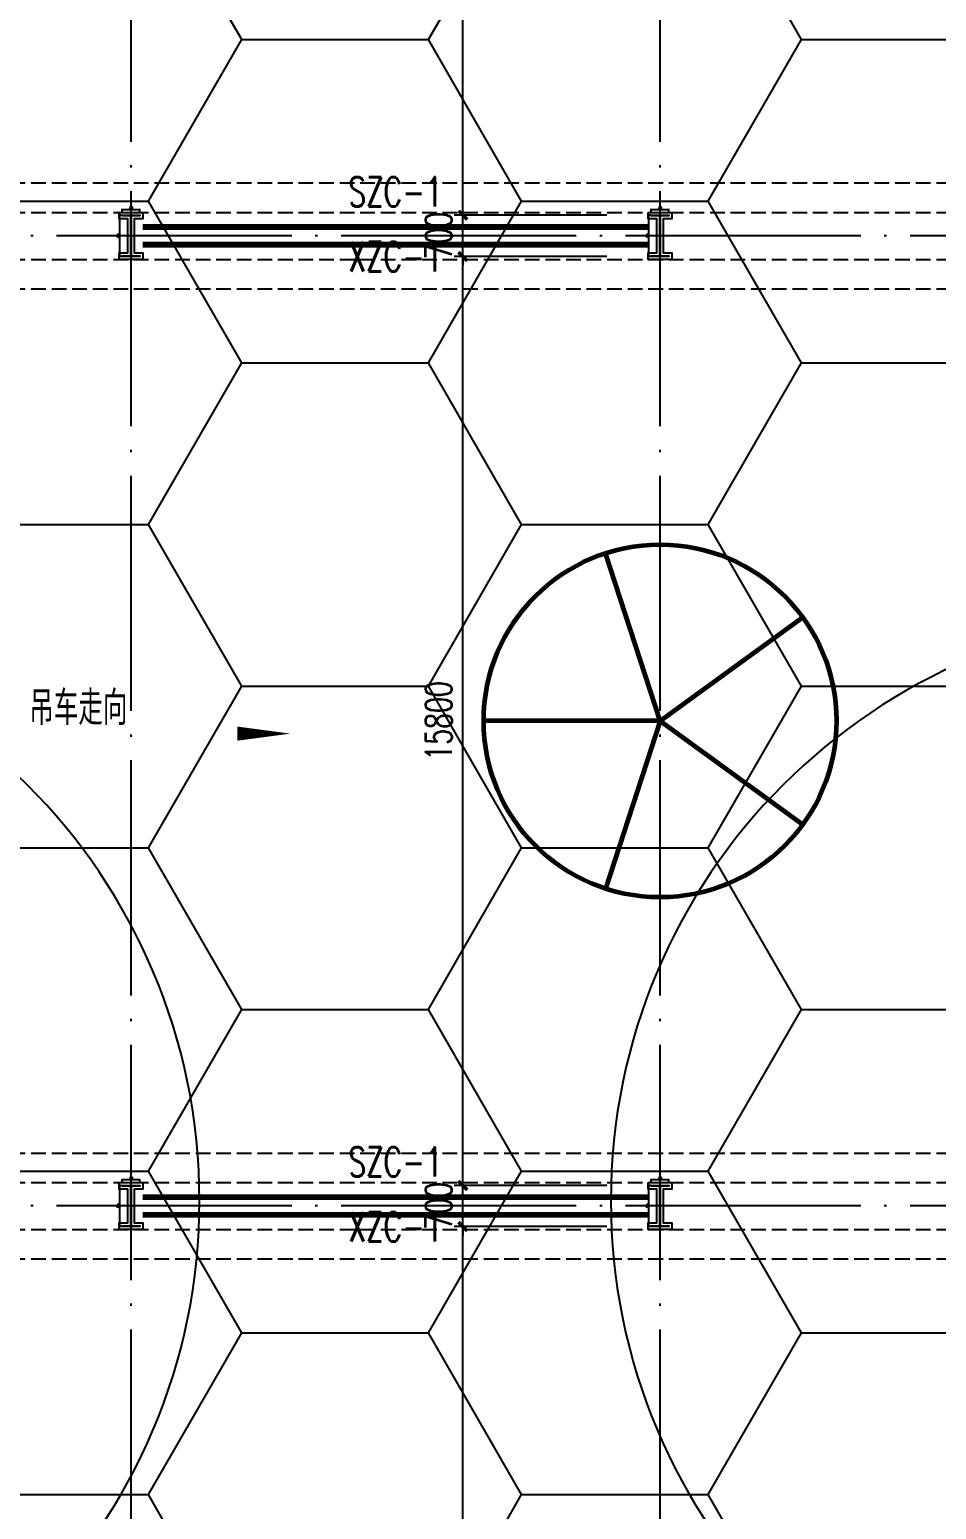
# Model space of a CAD drawing. Extents: x -821772 to -21949, y 506164 to 1049594.
# Drawn here: x -184580 to -169153, y 684409 to 709578 of the extents above; entities that cross this region are included whole.
import ezdxf
from ezdxf.enums import TextEntityAlignment as Align
from ezdxf.xclip import XClip

# ---------------------------------------------------------------- set-up
doc = ezdxf.new("R2010")
doc.units = 0
doc.header["$LTSCALE"] = 1000
doc.header["$MEASUREMENT"] = 0
doc.header["$XCLIPFRAME"] = 2
for name, pattern in [('10平面20250807_t3$0$CENTER', [2, 1.25, -0.25, 0.25, -0.25]), ('10平面20250807_t3$0$DASH', [0.35, 0.25, -0.1]), ('10平面20250807_t3$0$DOTE', [2.42, 2, -0.2, 0.02, -0.2])]:
    doc.linetypes.add(name, pattern=pattern)
doc.layers.get('Defpoints').update_dxf_attribs({"color": 210})
for name, color, linetype in [('10平面20250807_t3$0$A-AXIS-DOTE', 8, '10平面20250807_t3$0$DOTE'), ('10平面20250807_t3$0$A-AXIS-DP', 8, 'Continuous'), ('10平面20250807_t3$0$A-HATCH-2', 8, 'Continuous'), ('10平面20250807_t3$0$A-LIN-V', 8, 'Continuous'), ('10平面20250807_t3$0$A-WINDOW', 8, 'Continuous'), ('10平面20250807_t3$0$AS-COLN', 8, 'Continuous'), ('10平面20250807_t3$0$AS-WALL', 8, 'Continuous'), ('10平面20250807_t3$0$PUB_TEXT', 8, 'Continuous'), ('10平面20250807_t3$0$SB_ZF消火栓', 10, 'Continuous'), ('10平面20250807_t3$0$建-箭头', 8, 'Continuous'), ('PUB_HATCH', 8, 'Continuous')]:
    doc.layers.add(name, color=color, linetype=linetype)
doc.layers.add('10平面20250807_t3$0$THIN', color=8, linetype='Continuous', lineweight=0)
doc.layers.add('10平面20250807_t3$0$柱间支撑', color=8, linetype='10平面20250807_t3$0$CENTER', lineweight=0)
doc.styles.add('10平面20250807_t3$0$_TCH_DIM_T3', font='SIMPLEX', dxfattribs={"width": 0.705882, "bigfont": 'GBCBIG'})
doc.styles.add('10平面20250807_t3$0$A-STANDARD', font='SIMPLEX', dxfattribs={"bigfont": 'GBCBIG'})
doc.styles.add('10平面20250807_t3$0$TSSD_Rein', font='tj-romans1.shx', dxfattribs={"width": 0.7, "bigfont": 'tj-hztxt.shx'})
doc.dimstyles.new('10平面20250807_t3$0$_TCH_ARCH&&10', dxfattribs={"dimtxt": 29.75, "dimasz": 10, "dimexe": 10, "dimexo": 10, "dimgap": 12.625, "dimtad": 1, "dimdec": 0, "dimzin": 0, "dimdsep": 46, "dimtxsty": '10平面20250807_t3$0$_TCH_DIM_T3', "dimblk": '10平面20250807_t3$0$_ArchTick', "dimcen": 0.09, "dimclrt": 7, "dimazin": 2, "dimtfac": 1, "dimtdec": 0, "dimtix": 1, "dimtmove": 2, "dimatfit": 3, "dimfxl": 0, "dimtolj": 1, "dimtzin": 0, "dimarcsym": 0})
doc.dimstyles.new('10平面20250807_t3$0$_TCH_ARCH&&150', dxfattribs={"dimtxt": 446.25, "dimasz": 150, "dimexe": 150, "dimexo": 150, "dimgap": 189.375, "dimtad": 1, "dimdec": 0, "dimzin": 0, "dimdsep": 46, "dimtxsty": '10平面20250807_t3$0$_TCH_DIM_T3', "dimblk": '10平面20250807_t3$0$_ArchTick', "dimcen": 0.09, "dimclrt": 7, "dimazin": 2, "dimtfac": 1, "dimtdec": 0, "dimtix": 1, "dimtmove": 2, "dimatfit": 3, "dimfxl": 0, "dimtolj": 1, "dimtzin": 0, "dimarcsym": 0})

# ---------------------------------------------------------------- blocks, each defined once
blk = doc.blocks.new('10平面20250807_t3$0$dote')
at = {"layer": '10平面20250807_t3$0$A-AXIS-DOTE', "ltscale": 2}
for p, q in [((37882.2, -169748.9), (37882.2, -75950)), ((46882.2, -169748.9), (46882.2, -75950)), ((98696.4, -98750), (-75513.6, -98750)), ((98696.4, -115250), (-75513.6, -115250))]:
    blk.add_line(p, q, dxfattribs=at)
blk = doc.blocks.new('10平面20250807_t3$0$_ArchTick')
at = {"color": 0, "linetype": 'ByBlock', "const_width": 0.4}
blk.add_lwpolyline([(-0.5, -0.5), (0.5, 0.5)], dxfattribs=at)
blk = doc.blocks.new('*D10488')
at = {"layer": '10平面20250807_t3$0$A-AXIS-DP', "color": 0, "lineweight": -2}
for p, q in [((-195790, 766880), (-195790, 766929)), ((-195790, 766919), (-195490, 766919)), ((-195490, 766880), (-195490, 766929))]:
    blk.add_line(p, q, dxfattribs=at)
at = {"layer": 'Defpoints', "color": 0}
for p in [(-195490, 766919), (-195790, 766870), (-195490, 766870)]:
    blk.add_point(p, dxfattribs=at)
at = {"layer": '10平面20250807_t3$0$A-AXIS-DP', "color": 0, "lineweight": -2, "xscale": 10, "yscale": 10, "zscale": 10, "rotation": 180}
blk.add_blockref('10平面20250807_t3$0$_ArchTick', (-195790, 766919), dxfattribs=at)
at = {"layer": '10平面20250807_t3$0$A-AXIS-DP', "color": 0, "lineweight": -2, "xscale": 10, "yscale": 10, "zscale": 10}
blk.add_blockref('10平面20250807_t3$0$_ArchTick', (-195490, 766919), dxfattribs=at)
at = {"layer": '10平面20250807_t3$0$A-AXIS-DP', "color": 7, "insert": (-195640, 766946), "char_height": 29.8, "attachment_point": 5, "style": '10平面20250807_t3$0$_TCH_DIM_T3'}
blk.add_mtext('\\A1;300', dxfattribs=at)
blk = doc.blocks.new('*D10489')
at = {"layer": '10平面20250807_t3$0$A-AXIS-DP', "color": 0, "lineweight": -2}
for p, q in [((-195800, 766820), (-195841, 766820)), ((-195831, 766120), (-195831, 766820)), ((-195800, 766120), (-195841, 766120))]:
    blk.add_line(p, q, dxfattribs=at)
at = {"layer": 'Defpoints', "color": 0}
for p in [(-195831, 766820), (-195790, 766820), (-195790, 766120)]:
    blk.add_point(p, dxfattribs=at)
at = {"layer": '10平面20250807_t3$0$A-AXIS-DP', "color": 0, "lineweight": -2, "xscale": 10, "yscale": 10, "zscale": 10}
for p, rotation in [((-195831, 766820), 90), ((-195831, 766120), 270)]:
    blk.add_blockref('10平面20250807_t3$0$_ArchTick', p, dxfattribs=dict(at, rotation=rotation))
at = {"layer": '10平面20250807_t3$0$A-AXIS-DP', "color": 7, "insert": (-195859, 766470), "char_height": 29.8, "attachment_point": 5, "rotation": 90, "style": '10平面20250807_t3$0$_TCH_DIM_T3'}
blk.add_mtext('\\A1;700', dxfattribs=at)
blk = doc.blocks.new('*D10521')
at = {"layer": '10平面20250807_t3$0$A-WINDOW', "color": 0, "lineweight": -2}
for p, q in [((-174760, 722220), (-177359, 722220)), ((-177209, 706420), (-177209, 722220)), ((-174760, 706420), (-177359, 706420))]:
    blk.add_line(p, q, dxfattribs=at)
at = {"layer": 'Defpoints', "color": 0}
for p in [(-177209, 722220), (-174610, 722220), (-174610, 706420)]:
    blk.add_point(p, dxfattribs=at)
at = {"layer": '10平面20250807_t3$0$A-WINDOW', "color": 0, "lineweight": -2, "xscale": 150, "yscale": 150, "zscale": 150}
for p, rotation in [((-177209, 722220), 90), ((-177209, 706420), 270)]:
    blk.add_blockref('10平面20250807_t3$0$_ArchTick', p, dxfattribs=dict(at, rotation=rotation))
at = {"layer": '10平面20250807_t3$0$A-WINDOW', "color": 7, "insert": (-177621, 714320), "char_height": 446.2, "attachment_point": 5, "rotation": 90, "style": '10平面20250807_t3$0$_TCH_DIM_T3'}
blk.add_mtext('\\A1;15800', dxfattribs=at)
blk = doc.blocks.new('*D10522')
at = {"layer": '10平面20250807_t3$0$A-WINDOW', "color": 0, "lineweight": -2}
for p, q in [((-177209, 706420), (-177209, 706570)), ((-174760, 706420), (-177359, 706420)), ((-177209, 705720), (-177209, 706420)), ((-174760, 705720), (-177359, 705720)), ((-177209, 705720), (-177209, 705570))]:
    blk.add_line(p, q, dxfattribs=at)
at = {"layer": 'Defpoints', "color": 0}
for p in [(-177209, 706420), (-174610, 706420), (-174610, 705720)]:
    blk.add_point(p, dxfattribs=at)
at = {"layer": '10平面20250807_t3$0$A-WINDOW', "color": 0, "lineweight": -2, "xscale": 150, "yscale": 150, "zscale": 150}
for p, rotation in [((-177209, 706420), 270), ((-177209, 705720), 90)]:
    blk.add_blockref('10平面20250807_t3$0$_ArchTick', p, dxfattribs=dict(at, rotation=rotation))
at = {"layer": '10平面20250807_t3$0$A-WINDOW', "color": 7, "insert": (-177621, 706070), "char_height": 446.2, "attachment_point": 5, "rotation": 90, "style": '10平面20250807_t3$0$_TCH_DIM_T3'}
blk.add_mtext('\\A1;700', dxfattribs=at)
blk = doc.blocks.new('*D10523')
at = {"layer": '10平面20250807_t3$0$A-WINDOW', "color": 0, "lineweight": -2}
for p, q in [((-174760, 705720), (-177359, 705720)), ((-177209, 689920), (-177209, 705720)), ((-174760, 689920), (-177359, 689920))]:
    blk.add_line(p, q, dxfattribs=at)
at = {"layer": 'Defpoints', "color": 0}
for p in [(-177209, 705720), (-174610, 705720), (-174610, 689920)]:
    blk.add_point(p, dxfattribs=at)
at = {"layer": '10平面20250807_t3$0$A-WINDOW', "color": 0, "lineweight": -2, "xscale": 150, "yscale": 150, "zscale": 150}
for p, rotation in [((-177209, 705720), 90), ((-177209, 689920), 270)]:
    blk.add_blockref('10平面20250807_t3$0$_ArchTick', p, dxfattribs=dict(at, rotation=rotation))
at = {"layer": '10平面20250807_t3$0$A-WINDOW', "color": 7, "insert": (-177621, 697820), "char_height": 446.2, "attachment_point": 5, "rotation": 90, "style": '10平面20250807_t3$0$_TCH_DIM_T3'}
blk.add_mtext('\\A1;15800', dxfattribs=at)
blk = doc.blocks.new('*D10524')
at = {"layer": '10平面20250807_t3$0$A-WINDOW', "color": 0, "lineweight": -2}
for p, q in [((-174760, 689920), (-177359, 689920)), ((-177209, 689920), (-177209, 690070)), ((-177209, 689220), (-177209, 689920)), ((-174760, 689220), (-177359, 689220)), ((-177209, 689220), (-177209, 689070))]:
    blk.add_line(p, q, dxfattribs=at)
at = {"layer": 'Defpoints', "color": 0}
for p in [(-177209, 689920), (-174610, 689920), (-174610, 689220)]:
    blk.add_point(p, dxfattribs=at)
at = {"layer": '10平面20250807_t3$0$A-WINDOW', "color": 0, "lineweight": -2, "xscale": 150, "yscale": 150, "zscale": 150}
for p, rotation in [((-177209, 689920), 270), ((-177209, 689220), 90)]:
    blk.add_blockref('10平面20250807_t3$0$_ArchTick', p, dxfattribs=dict(at, rotation=rotation))
at = {"layer": '10平面20250807_t3$0$A-WINDOW', "color": 7, "insert": (-177621, 689570), "char_height": 446.2, "attachment_point": 5, "rotation": 90, "style": '10平面20250807_t3$0$_TCH_DIM_T3'}
blk.add_mtext('\\A1;700', dxfattribs=at)
blk = doc.blocks.new('*D10525')
at = {"layer": '10平面20250807_t3$0$A-WINDOW', "color": 0, "lineweight": -2}
for p, q in [((-174760, 689220), (-177359, 689220)), ((-177209, 673420), (-177209, 689220)), ((-174760, 673420), (-177359, 673420))]:
    blk.add_line(p, q, dxfattribs=at)
at = {"layer": 'Defpoints', "color": 0}
for p in [(-177209, 689220), (-174610, 689220), (-174610, 673420)]:
    blk.add_point(p, dxfattribs=at)
at = {"layer": '10平面20250807_t3$0$A-WINDOW', "color": 0, "lineweight": -2, "xscale": 150, "yscale": 150, "zscale": 150}
for p, rotation in [((-177209, 689220), 90), ((-177209, 673420), 270)]:
    blk.add_blockref('10平面20250807_t3$0$_ArchTick', p, dxfattribs=dict(at, rotation=rotation))
at = {"layer": '10平面20250807_t3$0$A-WINDOW', "color": 7, "insert": (-177621, 681320), "char_height": 446.2, "attachment_point": 5, "rotation": 90, "style": '10平面20250807_t3$0$_TCH_DIM_T3'}
blk.add_mtext('\\A1;15800', dxfattribs=at)
blk = doc.blocks.new('10平面20250807_t3$0$w4324324')
at = {"layer": '10平面20250807_t3$0$A-HATCH-2', "lineweight": 60}
for q in [(-1694760, 686605), (-1697614, 684532), (-1691907, 684532), (-1696524, 681178), (-1692997, 681178)]:
    blk.add_line((-1694760, 683605), q, dxfattribs=at)
blk.add_circle((-1694760, 683605), 3000, dxfattribs=at)
blk = doc.blocks.new('10平面20250807_t3$0$ner546')
at = {"layer": '10平面20250807_t3$0$A-LIN-V'}
blk.add_blockref('10平面20250807_t3$0$w4324324', (614780, -28744), dxfattribs=at)
blk = doc.blocks.new('10平面20250807_t3$0$23124232432')
at = {"layer": '10平面20250807_t3$0$柱间支撑', "const_width": 100}
for points in [[(-174054, 706220), (-182654, 706220)], [(-174054, 705920), (-182654, 705920)], [(-174054, 689720), (-182654, 689720)], [(-174054, 689420), (-182654, 689420)]]:
    blk.add_lwpolyline(points, dxfattribs=at)
at = {"layer": '10平面20250807_t3$0$THIN', "style": '10平面20250807_t3$0$TSSD_Rein', "width": 0.7}
for s, p in [('SZC-1', (-178354, 706420)), ('XZC-1', (-178354, 705316)), ('SZC-1', (-178354, 689920)), ('XZC-1', (-178354, 688816))]:
    blk.add_text(s, height=500, dxfattribs=at).set_placement(p, align=Align.BOTTOM_CENTER)
blk = doc.blocks.new('10平面20250807_t3$0$A$C5D961328')
at = {"layer": '10平面20250807_t3$0$SB_ZF消火栓'}
blk.add_hatch(color=256, dxfattribs=at).paths.add_polyline_path([(0, 40), (700, 40), (700, 240)])
at = {"layer": '10平面20250807_t3$0$A-LIN-V', "ltscale": 500}
blk.add_circle((350, 40), 10001, dxfattribs=at)
at = {"layer": '10平面20250807_t3$0$SB_ZF消火栓'}
for p, q in [((700, 240), (0, 240)), ((0, 240), (0, 40)), ((700, 240), (0, 40)), ((0, 40), (700, 40)), ((700, 240), (700, 40))]:
    blk.add_line(p, q, dxfattribs=at)
at = {"layer": '10平面20250807_t3$0$SB_ZF消火栓', "color": 1}
blk.add_circle((140, 140), 32.5, dxfattribs=at)
blk = doc.blocks.new('10平面20250807_t3$0$234243242332')
at = {"layer": '10平面20250807_t3$0$SB_ZF消火栓', "xscale": -1, "rotation": 270}
for p in [(-191730, 689310), (-164730, 689310)]:
    blk.add_blockref('10平面20250807_t3$0$A$C5D961328', p, dxfattribs=at)
blk = doc.blocks.new('10平面20250807_t3$0$nt66')
at = {"layer": '10平面20250807_t3$0$A-HATCH-2'}
blk.add_lwpolyline([(-195840, 766870), (-195440, 766870), (-195440, 766758), (-195586, 766758), (-195586, 766182), (-195440, 766182), (-195440, 766070), (-195840, 766070), (-195840, 766182), (-195694, 766182), (-195694, 766758), (-195840, 766758)], close=True, dxfattribs=at)
at = {"layer": '10平面20250807_t3$0$AS-COLN'}
blk.add_lwpolyline([(-195790, 766820), (-195490, 766820), (-195490, 766808), (-195636, 766808), (-195636, 766132), (-195490, 766132), (-195490, 766120), (-195790, 766120), (-195790, 766132), (-195644, 766132), (-195644, 766808), (-195790, 766808)], close=True, dxfattribs=at)
at = {"layer": '10平面20250807_t3$0$A-AXIS-DP'}
for p1, p2, distance, picture, middle in [((-195790, 766870), (-195490, 766870), 48.8, '*D10488', (-195640, 766946.2)), ((-195790, 766120), (-195790, 766820), 41.2, '*D10489', (-195858.7, 766470))]:
    dim = blk.add_aligned_dim(p1=p1, p2=p2, distance=distance, dimstyle='10平面20250807_t3$0$_TCH_ARCH&&10', dxfattribs=at)
    dim.commit()
    dim.dimension.update_dxf_attribs({"geometry": picture, "text_midpoint": middle})
blk = doc.blocks.new('10平面20250807_t3$0$33333')
for p in [(12786, -60400), (21786, -60400), (12786, -76900), (21786, -76900)]:
    blk.add_blockref('10平面20250807_t3$0$nt66', p)
blk = doc.blocks.new('10平面20250807_t3$0$w42343')
at = {"layer": '10平面20250807_t3$0$A-HATCH-2', "linetype": '10平面20250807_t3$0$DASH'}
for p, q in [((-263654.2, 706970), (-128354.2, 706970)), ((-263654.2, 706470), (-128354.2, 706470)), ((-263654.2, 705670), (-128354.2, 705670)), ((-263654.2, 705170), (-128354.2, 705170)), ((-263654.2, 690470), (-128354.2, 690470)), ((-263654.2, 689970), (-128354.2, 689970)), ((-263654.2, 689170), (-128354.2, 689170)), ((-263654.2, 688670), (-128354.2, 688670))]:
    blk.add_line(p, q, dxfattribs=at)
at = {"layer": '10平面20250807_t3$0$A-WINDOW'}
for p1, p2, picture, middle in [((-174610, 706420), (-174610, 722220), '*D10521', (-177621.3, 714320)), ((-174610, 705720), (-174610, 706420), '*D10522', (-177621.3, 706070)), ((-174610, 689920), (-174610, 705720), '*D10523', (-177621.3, 697820)), ((-174610, 689220), (-174610, 689920), '*D10524', (-177621.3, 689570)), ((-174610, 673420), (-174610, 689220), '*D10525', (-177621.3, 681320))]:
    dim = blk.add_aligned_dim(p1=p1, p2=p2, distance=2598.8, dimstyle='10平面20250807_t3$0$_TCH_ARCH&&150', dxfattribs=at)
    dim.commit()
    dim.dimension.update_dxf_attribs({"geometry": picture, "text_midpoint": middle})
blk = doc.blocks.new('10平面20250807_t3')
at = {"layer": '10平面20250807_t3$0$建-箭头'}
blk.add_lwpolyline([(-187046.4, 697603.9, 0, 0, 0), (-180146.4, 697603.9, 0, 240, 0), (-181046.4, 697603.9, 0, 0, 0)], format="xyseb", dxfattribs=at)
at = {"layer": '10平面20250807_t3$0$A-LIN-V', "rotation": 90.00000000000001}
blk.add_blockref('10平面20250807_t3$0$ner546', (481006.5, 1777800), dxfattribs=at)
at = {"layer": '10平面20250807_t3$0$A-WINDOW'}
for name in ['10平面20250807_t3$0$33333', '10平面20250807_t3$0$w42343']:
    blk.add_blockref(name, (0, 0), dxfattribs=at)
at = {"layer": '10平面20250807_t3$0$AS-WALL'}
blk.add_blockref('10平面20250807_t3$0$dote', (-220736.4, 804820), dxfattribs=at)
at = {"layer": '10平面20250807_t3$0$SB_ZF消火栓', "linetype": 'Continuous'}
blk.add_blockref('10平面20250807_t3$0$234243242332', (0, 0), dxfattribs=at)
at = {"layer": '10平面20250807_t3$0$柱间支撑'}
blk.add_blockref('10平面20250807_t3$0$23124232432', (0, 0), dxfattribs=at)
at = {"layer": '10平面20250807_t3$0$PUB_TEXT', "style": '10平面20250807_t3$0$A-STANDARD'}
blk.add_text('吊车走向', height=578.72, dxfattribs=at).set_placement((-184584, 697750.8))

msp = doc.modelspace()

# ---------------------------------------------------------------- block references
at = {"ltscale": 100}
ref = msp.add_blockref('10平面20250807_t3', (0, 0), dxfattribs=at)
XClip(ref).set_block_clipping_path([(-386212.6353242097, 506163.79756496), (-21948.7593967821, 884998.2285294847)])

# ---------------------------------------------------------------- next in the draw order: hatches: boundary and pattern name
at = {"layer": 'PUB_HATCH', "ltscale": 5000}
h = msp.add_hatch(dxfattribs=at)
h.set_pattern_fill('HONEY', color=8, scale=2000)
h.set_pattern_definition([(0, (0, 0), (4762.5, 2749.63), [3175, -6350]), (120, (0, 0), (-4762.499, 2749.631), [3175, -6350]), (60, (0, 0), (0.0006, 5499.261), [-6350, 3175])])
h.paths.add_polyline_path([(-198854.2, 639470), (-198854.2, 639970), (-200254.2, 639970), (-200254.2, 639470), (-252854.2, 639470), (-252854.2, 639970), (-254254.2, 639970), (-254254.2, 639470), (-286054.2, 639470), (-286054.2, 657033.3), (-264595.3, 723170), (-254254.2, 723170), (-254254.2, 722670), (-252854.2, 722670), (-252854.2, 723170), (-200254.2, 723170), (-200254.2, 722670), (-198854.2, 722670), (-198854.2, 723170), (-146254.2, 723170), (-146254.2, 722670), (-144854.2, 722670), (-144854.2, 723170), (-128054.2, 723170), (-128054.2, 639470), (-144854.2, 639470), (-144854.2, 639970), (-146254.2, 639970), (-146254.2, 639470)])

doc.saveas('drawing.dxf')
